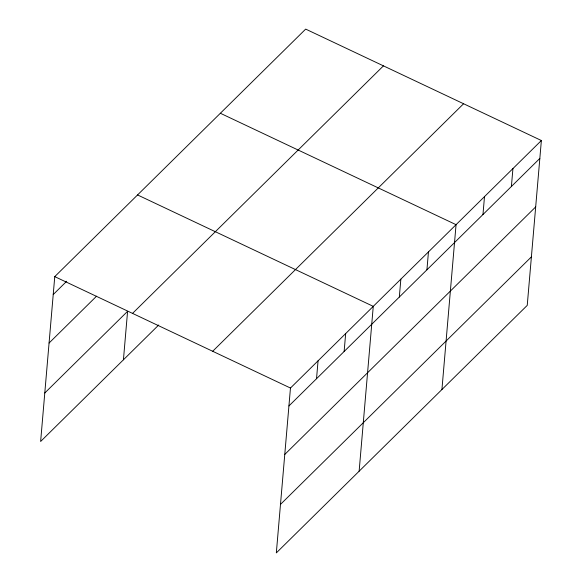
<?xml version="1.0" encoding="UTF-8"?>
<svg xmlns="http://www.w3.org/2000/svg" width="582" height="582" viewBox="0 0 582 582"><rect width="100%" height="100%" fill="white"/><g stroke="black" fill="none" stroke-linecap="round" stroke-linejoin="round"><path stroke-width="0.87" d="M541.369 140.517L290.462 388.041L276.326 552.9L527.241 305.375L541.369 140.517L305.674 29.1L54.759 276.625L40.631 441.483L158.733 324.974M123.428 359.8L127.589 311.312L44.785 392.996M316.528 378.729L318.063 360.811M344.129 351.499L345.664 333.588M359.13 471.216L373.266 306.358L137.563 194.941M399.325 297.046L400.86 279.127M426.926 269.815L428.461 251.904M441.927 389.533L456.062 224.674L220.36 113.257M482.965 214.532L484.5 196.621M511.396 186.48L512.938 168.569M53.224 294.543L66.704 281.244M49.07 343.031L96.568 296.173M132.543 313.392L383.451 65.868M212.677 351.273L463.592 103.749M288.927 405.952L539.834 158.428M284.773 454.447L535.68 206.916M280.488 504.405L531.395 256.88M54.759 276.625L290.462 388.041"/></g></svg>
